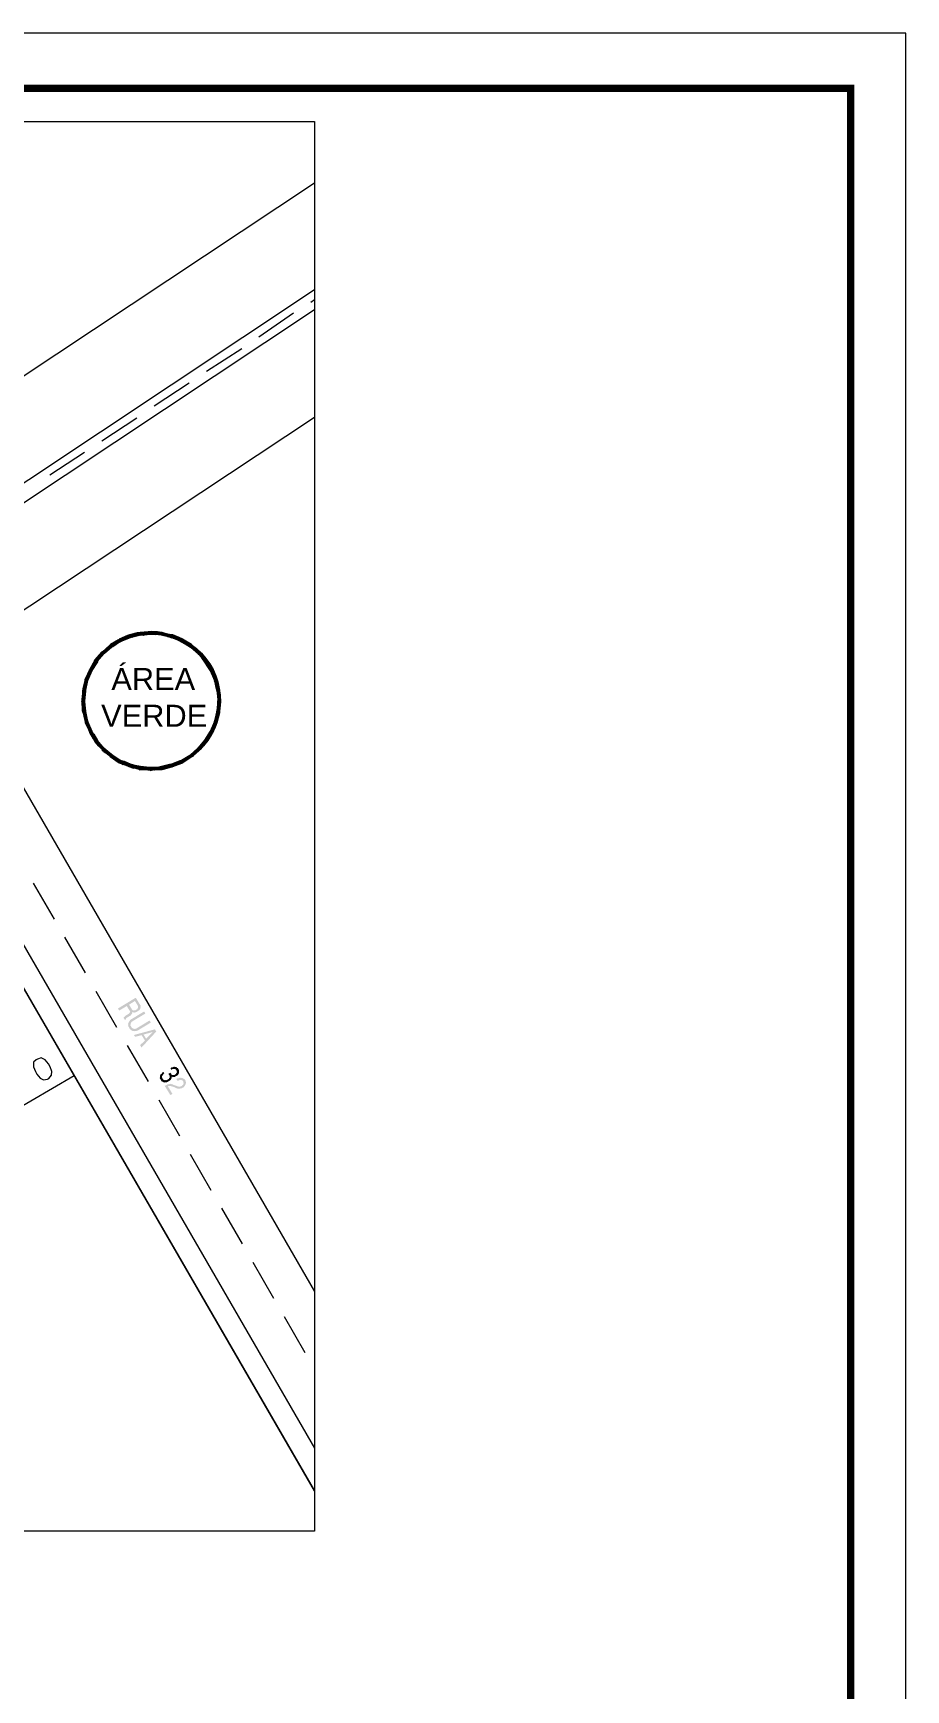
# Model space of a CAD drawing. Header units: millimetres. Extents: x 1345 to 2117, y 1214 to 1365.
# Drawn here: x 1572.34 to 1584.21, y 1273.81 to 1296.34 of the extents above; entities that cross this region are included whole.
import ezdxf

# ---------------------------------------------------------------- set-up
doc = ezdxf.new("R2010")
doc.units = ezdxf.units.MM
doc.header["$LTSCALE"] = 0.5
doc.layers.add('02', color=2, linetype='Continuous')
doc.layers.add('E-TXT-W', color=7, linetype='Continuous', lineweight=15)
doc.styles.get("Standard").update_dxf_attribs({"font": 'arial.ttf'})

msp = doc.modelspace()

# ---------------------------------------------------------------- hatches: boundary and pattern name
at = {"true_color": 0x000007}
h = msp.add_hatch(color=7, dxfattribs=at)
h.paths.add_polyline_path([(1573.379, 1288.005), (1573.405, 1287.991), (1573.392, 1288.018)])
h.paths.add_polyline_path([(1573.405, 1287.991), (1573.392, 1288.018), (1573.419, 1287.998)])
h = msp.add_hatch(color=7, dxfattribs=at)
h.paths.add_polyline_path([(1573.392, 1288.018), (1573.419, 1287.998), (1573.501, 1288.081)])
h.paths.add_polyline_path([(1573.419, 1287.998), (1573.501, 1288.081), (1573.524, 1288.071)])
h = msp.add_hatch(color=7, dxfattribs=at)
h.paths.add_polyline_path([(1573.501, 1288.081), (1573.524, 1288.071), (1573.515, 1288.094)])
h.paths.add_polyline_path([(1573.524, 1288.071), (1573.515, 1288.094), (1573.544, 1288.074)])
h = msp.add_hatch(color=7, dxfattribs=at)
h.paths.add_polyline_path([(1573.515, 1288.094), (1573.544, 1288.074), (1573.627, 1288.14)])
h.paths.add_polyline_path([(1573.544, 1288.074), (1573.627, 1288.14), (1573.66, 1288.12)])
h = msp.add_hatch(color=7, dxfattribs=at)
h.paths.add_polyline_path([(1573.627, 1288.14), (1573.66, 1288.12), (1573.654, 1288.15)])
h.paths.add_polyline_path([(1573.66, 1288.12), (1573.654, 1288.15), (1573.69, 1288.127)])
h = msp.add_hatch(color=7, dxfattribs=at)
h.paths.add_polyline_path([(1573.654, 1288.15), (1573.69, 1288.127), (1573.759, 1288.177)])
h.paths.add_polyline_path([(1573.69, 1288.127), (1573.759, 1288.177), (1573.799, 1288.157)])
h = msp.add_hatch(color=7, dxfattribs=at)
h.paths.add_polyline_path([(1573.759, 1288.177), (1573.799, 1288.157), (1573.793, 1288.183)])
h.paths.add_polyline_path([(1573.799, 1288.157), (1573.793, 1288.183), (1573.839, 1288.157)])
h = msp.add_hatch(color=7, dxfattribs=at)
h.paths.add_polyline_path([(1573.793, 1288.183), (1573.839, 1288.157), (1573.902, 1288.19)])
h.paths.add_polyline_path([(1573.839, 1288.157), (1573.902, 1288.19), (1573.945, 1288.163)])
h = msp.add_hatch(color=7, dxfattribs=at)
h.paths.add_polyline_path([(1573.902, 1288.19), (1573.945, 1288.163), (1573.945, 1288.196)])
h.paths.add_polyline_path([(1573.945, 1288.163), (1573.945, 1288.196), (1574.001, 1288.163)])
h = msp.add_hatch(color=7, dxfattribs=at)
h.paths.add_polyline_path([(1573.945, 1288.196), (1574.001, 1288.163), (1574.028, 1288.19)])
h.paths.add_polyline_path([(1574.001, 1288.163), (1574.028, 1288.19), (1574.084, 1288.157)])
h = msp.add_hatch(color=7, dxfattribs=at)
h.paths.add_polyline_path([(1574.028, 1288.19), (1574.084, 1288.157), (1574.09, 1288.183)])
h.paths.add_polyline_path([(1574.084, 1288.157), (1574.09, 1288.183), (1574.18, 1288.134)])
h = msp.add_hatch(color=7, dxfattribs=at)
h.paths.add_polyline_path([(1574.09, 1288.183), (1574.18, 1288.134), (1574.13, 1288.17)])
h.paths.add_polyline_path([(1574.18, 1288.134), (1574.13, 1288.17), (1574.226, 1288.12)])
h = msp.add_hatch(color=7, dxfattribs=at)
h.paths.add_polyline_path([(1574.13, 1288.17), (1574.226, 1288.12), (1574.193, 1288.157)])
h.paths.add_polyline_path([(1574.226, 1288.12), (1574.193, 1288.157), (1574.358, 1288.071)])
h = msp.add_hatch(color=7, dxfattribs=at)
h.paths.add_polyline_path([(1574.193, 1288.157), (1574.58, 1287.942), (1574.233, 1288.15)])
h.paths.add_polyline_path([(1574.58, 1287.942), (1574.233, 1288.15), (1574.537, 1287.981)])
h = msp.add_hatch(color=7, dxfattribs=at)
h.paths.add_polyline_path([(1574.233, 1288.15), (1574.537, 1287.981), (1574.319, 1288.114)])
h.paths.add_polyline_path([(1574.537, 1287.981), (1574.319, 1288.114), (1574.491, 1288.018)])
for points in [[(1574.372, 1288.094), (1574.319, 1288.114), (1574.491, 1288.018)], [(1574.809, 1286.982), (1574.835, 1286.962), (1574.835, 1286.965)], [(1573.349, 1286.538), (1573.654, 1286.366), (1573.564, 1286.399)], [(1573.761, 1282.775), (1573.763, 1282.777), (1573.755, 1282.772), (1573.749, 1282.768), (1573.746, 1282.774), (1573.743, 1282.772), (1573.738, 1282.769), (1573.732, 1282.766), (1573.729, 1282.771), (1573.723, 1282.768), (1573.718, 1282.764), (1573.714, 1282.77), (1573.709, 1282.767), (1573.7, 1282.769), (1573.691, 1282.771), (1573.692, 1282.768), (1573.682, 1282.773), (1573.683, 1282.77), (1573.678, 1282.779), (1573.68, 1282.776), (1573.673, 1282.775), (1573.671, 1282.778), (1573.674, 1282.78), (1573.668, 1282.784), (1573.67, 1282.785), (1573.659, 1282.786), (1573.662, 1282.788), (1573.655, 1282.791), (1573.658, 1282.793), (1573.652, 1282.797), (1573.655, 1282.799), (1573.649, 1282.803), (1573.651, 1282.804), (1573.645, 1282.808), (1573.648, 1282.81), (1573.642, 1282.814), (1573.645, 1282.815), (1573.638, 1282.819), (1573.641, 1282.821), (1573.635, 1282.825), (1573.638, 1282.827), (1573.632, 1282.831), (1573.636, 1282.829), (1573.634, 1282.839), (1573.638, 1282.838), (1573.631, 1282.845), (1573.635, 1282.844), (1573.629, 1282.848), (1573.634, 1282.851), (1573.631, 1282.857), (1573.628, 1282.862), (1573.633, 1282.866), (1573.63, 1282.871), (1573.635, 1282.875), (1573.632, 1282.88), (1573.638, 1282.884), (1573.643, 1282.887), (1573.64, 1282.893), (1573.645, 1282.896), (1573.648, 1282.905), (1573.653, 1282.908), (1573.659, 1282.912), (1573.655, 1282.917), (1573.658, 1282.919), (1573.661, 1282.921), (1573.664, 1282.922), (1573.669, 1282.926), (1573.672, 1282.927), (1573.848, 1283.034), (1573.865, 1283.006), (1573.686, 1282.898), (1573.689, 1282.9), (1573.681, 1282.894), (1573.683, 1282.896), (1573.675, 1282.891), (1573.678, 1282.893), (1573.672, 1282.889), (1573.676, 1282.884), (1573.67, 1282.88), (1573.668, 1282.872), (1573.662, 1282.868), (1573.664, 1282.865), (1573.666, 1282.863), (1573.662, 1282.856), (1573.663, 1282.854), (1573.665, 1282.851), (1573.66, 1282.847), (1573.663, 1282.842), (1573.666, 1282.836), (1573.67, 1282.831), (1573.673, 1282.825), (1573.676, 1282.82), (1573.68, 1282.814), (1573.683, 1282.808), (1573.692, 1282.806), (1573.696, 1282.801), (1573.705, 1282.798), (1573.712, 1282.799), (1573.713, 1282.796), (1573.717, 1282.802), (1573.721, 1282.797), (1573.722, 1282.794), (1573.726, 1282.8), (1573.728, 1282.797), (1573.733, 1282.796), (1573.738, 1282.8), (1573.743, 1282.799), (1573.744, 1282.803), (1573.748, 1282.802), (1573.749, 1282.806), (1573.922, 1282.911), (1573.939, 1282.883)], [(1574.18, 1282.084), (1574.182, 1282.086), (1574.174, 1282.08), (1574.177, 1282.082), (1574.169, 1282.077), (1574.166, 1282.075), (1574.16, 1282.072), (1574.155, 1282.069), (1574.151, 1282.074), (1574.146, 1282.071), (1574.14, 1282.067), (1574.137, 1282.073), (1574.131, 1282.07), (1574.126, 1282.066), (1574.122, 1282.072), (1574.117, 1282.068), (1574.113, 1282.074), (1574.108, 1282.071), (1574.104, 1282.076), (1574.095, 1282.078), (1574.098, 1282.08), (1574.092, 1282.084), (1574.095, 1282.086), (1574.083, 1282.086), (1574.086, 1282.088), (1574.08, 1282.092), (1574.084, 1282.091), (1574.076, 1282.097), (1574.081, 1282.096), (1574.073, 1282.103), (1574.077, 1282.102), (1574.071, 1282.106), (1574.074, 1282.107), (1574.068, 1282.111), (1574.071, 1282.113), (1574.064, 1282.117), (1574.067, 1282.119), (1574.061, 1282.122), (1574.064, 1282.124), (1574.063, 1282.131), (1574.066, 1282.133), (1574.06, 1282.137), (1574.063, 1282.139), (1574.062, 1282.146), (1574.064, 1282.155), (1574.061, 1282.16), (1574.066, 1282.164), (1574.069, 1282.173), (1574.074, 1282.176), (1574.076, 1282.185), (1574.078, 1282.182), (1574.082, 1282.189), (1574.084, 1282.186), (1574.088, 1282.192), (1574.089, 1282.189), (1574.093, 1282.195), (1574.09, 1282.201), (1574.092, 1282.203), (1574.098, 1282.206), (1574.103, 1282.205), (1574.104, 1282.209), (1574.109, 1282.213), (1574.111, 1282.21), (1574.123, 1282.19), (1574.117, 1282.187), (1574.12, 1282.189), (1574.112, 1282.184), (1574.106, 1282.18), (1574.109, 1282.175), (1574.107, 1282.173), (1574.101, 1282.17), (1574.099, 1282.161), (1574.093, 1282.157), (1574.091, 1282.148), (1574.094, 1282.143), (1574.089, 1282.139), (1574.092, 1282.134), (1574.096, 1282.128), (1574.099, 1282.123), (1574.101, 1282.12), (1574.102, 1282.117), (1574.104, 1282.114), (1574.106, 1282.111), (1574.107, 1282.109), (1574.109, 1282.106), (1574.111, 1282.103), (1574.116, 1282.106), (1574.12, 1282.101), (1574.129, 1282.099), (1574.134, 1282.102), (1574.138, 1282.097), (1574.143, 1282.1), (1574.149, 1282.103), (1574.152, 1282.098), (1574.155, 1282.099), (1574.158, 1282.101), (1574.161, 1282.103), (1574.163, 1282.104), (1574.166, 1282.106), (1574.169, 1282.108), (1574.172, 1282.11), (1574.177, 1282.113), (1574.183, 1282.116), (1574.188, 1282.12), (1574.185, 1282.125), (1574.191, 1282.129), (1574.196, 1282.132), (1574.193, 1282.138), (1574.198, 1282.141), (1574.195, 1282.147), (1574.197, 1282.155), (1574.194, 1282.161), (1574.196, 1282.158), (1574.19, 1282.167), (1574.192, 1282.164), (1574.187, 1282.172), (1574.189, 1282.169), (1574.185, 1282.175), (1574.182, 1282.181), (1574.179, 1282.186), (1574.204, 1282.201), (1574.207, 1282.196), (1574.211, 1282.19), (1574.213, 1282.192), (1574.212, 1282.187), (1574.217, 1282.186), (1574.216, 1282.182), (1574.22, 1282.181), (1574.219, 1282.176), (1574.223, 1282.175), (1574.228, 1282.174), (1574.231, 1282.169), (1574.237, 1282.172), (1574.24, 1282.166), (1574.246, 1282.17), (1574.251, 1282.173), (1574.255, 1282.167), (1574.26, 1282.171), (1574.266, 1282.174), (1574.272, 1282.178), (1574.277, 1282.181), (1574.283, 1282.184), (1574.282, 1282.192), (1574.285, 1282.193), (1574.288, 1282.195), (1574.29, 1282.197), (1574.293, 1282.198), (1574.29, 1282.204), (1574.293, 1282.206), (1574.295, 1282.207), (1574.292, 1282.213), (1574.289, 1282.219), (1574.294, 1282.222), (1574.291, 1282.227), (1574.293, 1282.225), (1574.287, 1282.233), (1574.289, 1282.23), (1574.286, 1282.236), (1574.282, 1282.241), (1574.279, 1282.247), (1574.273, 1282.244), (1574.27, 1282.249), (1574.261, 1282.251), (1574.264, 1282.253), (1574.252, 1282.254), (1574.255, 1282.255), (1574.247, 1282.25), (1574.249, 1282.252), (1574.24, 1282.254), (1574.235, 1282.251), (1574.229, 1282.247), (1574.224, 1282.244), (1574.218, 1282.241), (1574.205, 1282.263), (1574.206, 1282.26), (1574.21, 1282.266), (1574.216, 1282.27), (1574.217, 1282.267), (1574.221, 1282.273), (1574.227, 1282.276), (1574.229, 1282.274), (1574.23, 1282.278), (1574.233, 1282.273), (1574.239, 1282.276), (1574.241, 1282.278), (1574.244, 1282.279), (1574.247, 1282.281), (1574.25, 1282.283), (1574.253, 1282.277), (1574.259, 1282.28), (1574.264, 1282.284), (1574.268, 1282.278), (1574.273, 1282.282), (1574.277, 1282.276), (1574.282, 1282.279), (1574.286, 1282.274), (1574.291, 1282.277), (1574.295, 1282.272), (1574.298, 1282.266), (1574.307, 1282.264), (1574.31, 1282.258), (1574.314, 1282.253), (1574.315, 1282.25), (1574.317, 1282.247), (1574.319, 1282.244), (1574.32, 1282.242), (1574.322, 1282.239), (1574.324, 1282.236), (1574.325, 1282.233), (1574.32, 1282.23), (1574.323, 1282.224), (1574.327, 1282.219), (1574.321, 1282.215), (1574.324, 1282.21), (1574.322, 1282.201), (1574.32, 1282.192), (1574.315, 1282.188), (1574.318, 1282.183), (1574.312, 1282.18), (1574.31, 1282.171), (1574.305, 1282.167), (1574.307, 1282.169), (1574.299, 1282.164), (1574.302, 1282.165), (1574.296, 1282.162), (1574.291, 1282.159), (1574.285, 1282.155), (1574.279, 1282.152), (1574.274, 1282.149), (1574.268, 1282.145), (1574.263, 1282.142), (1574.254, 1282.144), (1574.248, 1282.141), (1574.239, 1282.143), (1574.242, 1282.145), (1574.234, 1282.139), (1574.23, 1282.145), (1574.233, 1282.147), (1574.221, 1282.147), (1574.224, 1282.149), (1574.225, 1282.142), (1574.222, 1282.14), (1574.225, 1282.134), (1574.22, 1282.131), (1574.223, 1282.125), (1574.218, 1282.122), (1574.221, 1282.116), (1574.215, 1282.113), (1574.21, 1282.11), (1574.213, 1282.104), (1574.208, 1282.101), (1574.202, 1282.097), (1574.196, 1282.094), (1574.191, 1282.091), (1574.185, 1282.087), (1574.18, 1282.084), (1574.182, 1282.086)], [(1574.372, 1281.999), (1574.367, 1281.995), (1574.369, 1281.992), (1574.361, 1281.992), (1574.356, 1281.988), (1574.357, 1281.986), (1574.347, 1281.991), (1574.348, 1281.988), (1574.341, 1281.987), (1574.343, 1281.985), (1574.336, 1281.984), (1574.34, 1281.983), (1574.327, 1281.986), (1574.331, 1281.985), (1574.321, 1281.983), (1574.319, 1281.986), (1574.317, 1281.984), (1574.308, 1281.986), (1574.302, 1281.983), (1574.299, 1281.988), (1574.29, 1281.99), (1574.238, 1282.013), (1574.24, 1282.01), (1574.229, 1282.015), (1574.231, 1282.012), (1574.228, 1282.018), (1574.222, 1282.014), (1574.219, 1282.02), (1574.213, 1282.016), (1574.216, 1282.018), (1574.21, 1282.022), (1574.204, 1282.019), (1574.207, 1282.02), (1574.198, 1282.022), (1574.192, 1282.019), (1574.183, 1282.021), (1574.178, 1282.018), (1574.172, 1282.014), (1574.233, 1281.914), (1574.205, 1281.897), (1574.127, 1282.025), (1574.136, 1282.023), (1574.142, 1282.027), (1574.148, 1282.03), (1574.153, 1282.033), (1574.159, 1282.037), (1574.164, 1282.04), (1574.17, 1282.044), (1574.175, 1282.047), (1574.179, 1282.041), (1574.184, 1282.045), (1574.187, 1282.046), (1574.19, 1282.048), (1574.196, 1282.044), (1574.199, 1282.046), (1574.202, 1282.048), (1574.204, 1282.049), (1574.207, 1282.051), (1574.211, 1282.045), (1574.216, 1282.049), (1574.22, 1282.043), (1574.225, 1282.047), (1574.234, 1282.044), (1574.237, 1282.039), (1574.299, 1282.019), (1574.302, 1282.013), (1574.305, 1282.015), (1574.308, 1282.017), (1574.311, 1282.011), (1574.317, 1282.015), (1574.32, 1282.009), (1574.323, 1282.011), (1574.326, 1282.012), (1574.335, 1282.01), (1574.34, 1282.014), (1574.346, 1282.017), (1574.352, 1282.02), (1574.355, 1282.015), (1574.361, 1282.018), (1574.363, 1282.027), (1574.368, 1282.03), (1574.374, 1282.034), (1574.377, 1282.036), (1574.38, 1282.037), (1574.379, 1282.045), (1574.382, 1282.046), (1574.384, 1282.048), (1574.387, 1282.05), (1574.381, 1282.053), (1574.384, 1282.055), (1574.387, 1282.057), (1574.383, 1282.062), (1574.38, 1282.068), (1574.386, 1282.071), (1574.382, 1282.077), (1574.379, 1282.083), (1574.375, 1282.088), (1574.377, 1282.085), (1574.372, 1282.094), (1574.374, 1282.091), (1574.369, 1282.099), (1574.363, 1282.096), (1574.361, 1282.099), (1574.358, 1282.104), (1574.352, 1282.101), (1574.355, 1282.103), (1574.343, 1282.103), (1574.346, 1282.105), (1574.338, 1282.1), (1574.341, 1282.101), (1574.334, 1282.105), (1574.332, 1282.104), (1574.326, 1282.1), (1574.321, 1282.097), (1574.315, 1282.093), (1574.309, 1282.09), (1574.306, 1282.096), (1574.3, 1282.092), (1574.287, 1282.115), (1574.292, 1282.118), (1574.298, 1282.121), (1574.304, 1282.125), (1574.313, 1282.122), (1574.318, 1282.126), (1574.321, 1282.128), (1574.324, 1282.129), (1574.327, 1282.131), (1574.329, 1282.133), (1574.335, 1282.129), (1574.338, 1282.13), (1574.341, 1282.132), (1574.347, 1282.135), (1574.35, 1282.13), (1574.356, 1282.133), (1574.359, 1282.128), (1574.365, 1282.131), (1574.368, 1282.126), (1574.373, 1282.129), (1574.377, 1282.123), (1574.386, 1282.121), (1574.389, 1282.116), (1574.391, 1282.113), (1574.396, 1282.116), (1574.4, 1282.111), (1574.402, 1282.108), (1574.403, 1282.105), (1574.405, 1282.102), (1574.407, 1282.099), (1574.41, 1282.094), (1574.413, 1282.088), (1574.417, 1282.083), (1574.411, 1282.079), (1574.415, 1282.074), (1574.418, 1282.068), (1574.416, 1282.059), (1574.414, 1282.05), (1574.411, 1282.041), (1574.407, 1282.035), (1574.409, 1282.032), (1574.402, 1282.032), (1574.404, 1282.029), (1574.4, 1282.023), (1574.404, 1282.022), (1574.394, 1282.019), (1574.399, 1282.018), (1574.389, 1282.016), (1574.392, 1282.01), (1574.389, 1282.009), (1574.384, 1282.005), (1574.385, 1282.003), (1574.378, 1282.002), (1574.38, 1281.999), (1574.372, 1281.999), (1574.374, 1281.996)]]:
    msp.add_hatch(color=7, dxfattribs=at).paths.add_polyline_path(points)
h = msp.add_hatch(color=7, dxfattribs=at)
h.paths.add_polyline_path([(1574.607, 1287.922), (1574.478, 1287.991)])
h.paths.add_polyline_path([(1574.607, 1287.922), (1574.478, 1287.991)])
h.paths.add_polyline_path([(1574.478, 1287.991), (1574.607, 1287.922), (1574.358, 1288.071)])
h.paths.add_polyline_path([(1574.607, 1287.922), (1574.358, 1288.071), (1574.58, 1287.942)])
h = msp.add_hatch(color=7, dxfattribs=at)
h.paths.add_polyline_path([(1573.131, 1287.67), (1573.107, 1287.68)])
h.paths.add_polyline_path([(1573.131, 1287.67), (1573.107, 1287.68)])
h.paths.add_polyline_path([(1573.107, 1287.68), (1573.131, 1287.67), (1573.184, 1287.809)])
h.paths.add_polyline_path([(1573.131, 1287.67), (1573.184, 1287.809), (1573.207, 1287.789)])
h = msp.add_hatch(color=7, dxfattribs=at)
h.paths.add_polyline_path([(1573.184, 1287.809), (1573.207, 1287.796), (1573.273, 1287.915)])
h.paths.add_polyline_path([(1573.207, 1287.796), (1573.273, 1287.915), (1573.296, 1287.899)])
h = msp.add_hatch(color=7, dxfattribs=at)
h.paths.add_polyline_path([(1573.207, 1287.789), (1573.184, 1287.809)])
h.paths.add_polyline_path([(1573.207, 1287.789), (1573.184, 1287.809), (1573.207, 1287.796)])
h = msp.add_hatch(color=7, dxfattribs=at)
h.paths.add_polyline_path([(1573.273, 1287.915), (1573.296, 1287.899), (1573.28, 1287.922)])
h.paths.add_polyline_path([(1573.296, 1287.899), (1573.28, 1287.922), (1573.303, 1287.905)])
h = msp.add_hatch(color=7, dxfattribs=at)
h.paths.add_polyline_path([(1573.28, 1287.922), (1573.303, 1287.905), (1573.379, 1288.005)])
h.paths.add_polyline_path([(1573.303, 1287.905), (1573.379, 1288.005), (1573.405, 1287.991)])
h = msp.add_hatch(color=7, dxfattribs=at)
h.paths.add_polyline_path([(1574.587, 1287.899), (1574.656, 1287.859), (1574.478, 1287.991)])
h.paths.add_polyline_path([(1574.656, 1287.859), (1574.478, 1287.991), (1574.607, 1287.922)])
h = msp.add_hatch(color=7, dxfattribs=at)
h.paths.add_polyline_path([(1574.633, 1287.846), (1574.703, 1287.809), (1574.587, 1287.899)])
h.paths.add_polyline_path([(1574.703, 1287.809), (1574.587, 1287.899), (1574.656, 1287.859)])
h = msp.add_hatch(color=7, dxfattribs=at)
h.paths.add_polyline_path([(1574.676, 1287.789), (1574.726, 1287.763), (1574.633, 1287.846)])
h.paths.add_polyline_path([(1574.726, 1287.763), (1574.633, 1287.846), (1574.703, 1287.809)])
h = msp.add_hatch(color=7, dxfattribs=at)
h.paths.add_polyline_path([(1573.048, 1287.548), (1573.048, 1287.554), (1573.074, 1287.535)])
h.paths.add_polyline_path([(1573.048, 1287.554), (1573.074, 1287.535), (1573.107, 1287.68)])
h.paths.add_polyline_path([(1573.074, 1287.535), (1573.107, 1287.68), (1573.131, 1287.67)])
h = msp.add_hatch(color=7, dxfattribs=at)
h.paths.add_polyline_path([(1574.726, 1287.713), (1574.779, 1287.68), (1574.676, 1287.789)])
h.paths.add_polyline_path([(1574.779, 1287.68), (1574.676, 1287.789), (1574.726, 1287.763)])
h = msp.add_hatch(color=7, dxfattribs=at)
h.paths.add_polyline_path([(1574.752, 1287.67), (1574.795, 1287.65), (1574.726, 1287.713)])
h.paths.add_polyline_path([(1574.795, 1287.65), (1574.726, 1287.713), (1574.779, 1287.68)])
h = msp.add_hatch(color=7, dxfattribs=at)
h.paths.add_polyline_path([(1574.795, 1287.568), (1574.835, 1287.548), (1574.752, 1287.67)])
h.paths.add_polyline_path([(1574.835, 1287.548), (1574.752, 1287.67), (1574.795, 1287.65)])
h = msp.add_hatch(color=7, dxfattribs=at)
h.paths.add_polyline_path([(1574.809, 1287.535), (1574.842, 1287.515), (1574.795, 1287.568)])
h.paths.add_polyline_path([(1574.842, 1287.515), (1574.795, 1287.568), (1574.835, 1287.548)])
h = msp.add_hatch(color=7, dxfattribs=at)
h.paths.add_polyline_path([(1573.005, 1287.276), (1573.031, 1287.257), (1573.018, 1287.402)])
h.paths.add_polyline_path([(1573.031, 1287.257), (1573.018, 1287.402), (1573.045, 1287.389)])
h = msp.add_hatch(color=7, dxfattribs=at)
h.paths.add_polyline_path([(1573.018, 1287.415), (1573.045, 1287.402), (1573.048, 1287.548)])
h.paths.add_polyline_path([(1573.045, 1287.402), (1573.048, 1287.548), (1573.074, 1287.535)])
h = msp.add_hatch(color=7, dxfattribs=at)
h.paths.add_polyline_path([(1573.018, 1287.402), (1573.045, 1287.389), (1573.018, 1287.415)])
h.paths.add_polyline_path([(1573.045, 1287.389), (1573.018, 1287.415), (1573.045, 1287.402)])
h = msp.add_hatch(color=7, dxfattribs=at)
h.paths.add_polyline_path([(1574.835, 1287.422), (1574.868, 1287.402), (1574.809, 1287.535)])
h.paths.add_polyline_path([(1574.868, 1287.402), (1574.809, 1287.535), (1574.842, 1287.515)])
h = msp.add_hatch(color=7, dxfattribs=at)
h.paths.add_polyline_path([(1574.842, 1287.402), (1574.871, 1287.382), (1574.835, 1287.422)])
h.paths.add_polyline_path([(1574.871, 1287.382), (1574.835, 1287.422), (1574.868, 1287.402)])
h = msp.add_hatch(color=7, dxfattribs=at)
h.paths.add_polyline_path([(1574.855, 1287.276), (1574.878, 1287.257), (1574.842, 1287.402)])
h.paths.add_polyline_path([(1574.878, 1287.257), (1574.842, 1287.402), (1574.871, 1287.382)])
h = msp.add_hatch(color=7, dxfattribs=at)
h.paths.add_polyline_path([(1573.005, 1287.257), (1573.031, 1287.243), (1573.005, 1287.276)])
h.paths.add_polyline_path([(1573.031, 1287.243), (1573.005, 1287.276), (1573.031, 1287.257)])
h = msp.add_hatch(color=7, dxfattribs=at)
h.paths.add_polyline_path([(1573.011, 1287.127), (1573.045, 1287.118), (1573.005, 1287.257)])
h.paths.add_polyline_path([(1573.045, 1287.118), (1573.005, 1287.257), (1573.031, 1287.243)])
h = msp.add_hatch(color=7, dxfattribs=at)
h.paths.add_polyline_path([(1573.018, 1287.111), (1573.048, 1287.091), (1573.011, 1287.127)])
h.paths.add_polyline_path([(1573.048, 1287.091), (1573.011, 1287.127), (1573.045, 1287.118)])
h = msp.add_hatch(color=7, dxfattribs=at)
h.paths.add_polyline_path([(1574.809, 1286.975), (1574.809, 1286.982), (1574.835, 1286.962)])
h.paths.add_polyline_path([(1574.809, 1286.982), (1574.835, 1286.962), (1574.842, 1287.118)])
h.paths.add_polyline_path([(1574.835, 1286.962), (1574.842, 1287.118), (1574.868, 1287.098)])
h = msp.add_hatch(color=7, dxfattribs=at)
h.paths.add_polyline_path([(1574.842, 1287.121), (1574.868, 1287.111), (1574.855, 1287.257)])
h.paths.add_polyline_path([(1574.868, 1287.111), (1574.855, 1287.257), (1574.878, 1287.243)])
h = msp.add_hatch(color=7, dxfattribs=at)
h.paths.add_polyline_path([(1574.842, 1287.118), (1574.868, 1287.098), (1574.842, 1287.121)])
h.paths.add_polyline_path([(1574.868, 1287.098), (1574.842, 1287.121), (1574.868, 1287.111)])
h = msp.add_hatch(color=7, dxfattribs=at)
h.paths.add_polyline_path([(1574.855, 1287.257), (1574.878, 1287.243), (1574.855, 1287.276)])
h.paths.add_polyline_path([(1574.878, 1287.243), (1574.855, 1287.276), (1574.878, 1287.257)])
h = msp.add_hatch(color=7, dxfattribs=at)
h.paths.add_polyline_path([(1573.045, 1286.995), (1573.074, 1286.975), (1573.018, 1287.111)])
h.paths.add_polyline_path([(1573.074, 1286.975), (1573.018, 1287.111), (1573.048, 1287.091)])
h = msp.add_hatch(color=7, dxfattribs=at)
h.paths.add_polyline_path([(1573.048, 1286.962), (1573.088, 1286.945), (1573.045, 1286.995)])
h.paths.add_polyline_path([(1573.088, 1286.945), (1573.045, 1286.995), (1573.074, 1286.975)])
h = msp.add_hatch(color=7, dxfattribs=at)
h.paths.add_polyline_path([(1573.094, 1286.869), (1573.131, 1286.843), (1573.048, 1286.962)])
h.paths.add_polyline_path([(1573.131, 1286.843), (1573.048, 1286.962), (1573.088, 1286.945)])
h = msp.add_hatch(color=7, dxfattribs=at)
h.paths.add_polyline_path([(1574.779, 1286.83), (1574.752, 1286.843)])
h.paths.add_polyline_path([(1574.779, 1286.83), (1574.752, 1286.843)])
h.paths.add_polyline_path([(1574.752, 1286.843), (1574.779, 1286.83), (1574.809, 1286.975)])
h.paths.add_polyline_path([(1574.779, 1286.83), (1574.809, 1286.975), (1574.835, 1286.962)])
h = msp.add_hatch(color=7, dxfattribs=at)
h.paths.add_polyline_path([(1573.107, 1286.83), (1573.157, 1286.803), (1573.094, 1286.869)])
h.paths.add_polyline_path([(1573.157, 1286.803), (1573.094, 1286.869), (1573.131, 1286.843)])
h = msp.add_hatch(color=7, dxfattribs=at)
h.paths.add_polyline_path([(1573.157, 1286.747), (1573.207, 1286.72), (1573.107, 1286.83)])
h.paths.add_polyline_path([(1573.207, 1286.72), (1573.107, 1286.83), (1573.157, 1286.803)])
h = msp.add_hatch(color=7, dxfattribs=at)
h.paths.add_polyline_path([(1573.184, 1286.704), (1573.253, 1286.664), (1573.157, 1286.747)])
h.paths.add_polyline_path([(1573.253, 1286.664), (1573.157, 1286.747), (1573.207, 1286.72)])
h = msp.add_hatch(color=7, dxfattribs=at)
h.paths.add_polyline_path([(1573.227, 1286.651), (1573.296, 1286.614), (1573.184, 1286.704)])
h.paths.add_polyline_path([(1573.296, 1286.614), (1573.184, 1286.704), (1573.253, 1286.664)])
h = msp.add_hatch(color=7, dxfattribs=at)
h.paths.add_polyline_path([(1574.587, 1286.614), (1574.613, 1286.601), (1574.676, 1286.72)])
h.paths.add_polyline_path([(1574.613, 1286.601), (1574.676, 1286.72), (1574.703, 1286.704)])
h = msp.add_hatch(color=7, dxfattribs=at)
h.paths.add_polyline_path([(1574.676, 1286.72), (1574.703, 1286.71), (1574.752, 1286.843)])
h.paths.add_polyline_path([(1574.703, 1286.71), (1574.752, 1286.843), (1574.779, 1286.83)])
h = msp.add_hatch(color=7, dxfattribs=at)
h.paths.add_polyline_path([(1574.703, 1286.704), (1574.676, 1286.72)])
h.paths.add_polyline_path([(1574.703, 1286.704), (1574.676, 1286.72), (1574.703, 1286.71)])
h = msp.add_hatch(color=7, dxfattribs=at)
h.paths.add_polyline_path([(1573.28, 1286.595), (1573.405, 1286.525), (1573.227, 1286.651)])
h.paths.add_polyline_path([(1573.405, 1286.525), (1573.227, 1286.651), (1573.296, 1286.614)])
h = msp.add_hatch(color=7, dxfattribs=at)
h.paths.add_polyline_path([(1573.28, 1286.588), (1573.405, 1286.518), (1573.28, 1286.595)])
h.paths.add_polyline_path([(1573.405, 1286.518), (1573.28, 1286.595), (1573.405, 1286.525)])
h = msp.add_hatch(color=7, dxfattribs=at)
h.paths.add_polyline_path([(1573.303, 1286.568), (1573.524, 1286.442), (1573.28, 1286.588)])
h.paths.add_polyline_path([(1573.524, 1286.442), (1573.28, 1286.588), (1573.405, 1286.518)])
h = msp.add_hatch(color=7, dxfattribs=at)
h.paths.add_polyline_path([(1573.349, 1286.538), (1573.654, 1286.366), (1573.303, 1286.568)])
h.paths.add_polyline_path([(1573.654, 1286.366), (1573.303, 1286.568), (1573.69, 1286.353)])
h = msp.add_hatch(color=7, dxfattribs=at)
h.paths.add_polyline_path([(1573.349, 1286.538), (1573.392, 1286.499), (1573.564, 1286.399)])
h.paths.add_polyline_path([(1573.392, 1286.499), (1573.564, 1286.399), (1573.515, 1286.416)])
h = msp.add_hatch(color=7, dxfattribs=at)
h.paths.add_polyline_path([(1573.524, 1286.442), (1573.69, 1286.353), (1573.577, 1286.429)])
h.paths.add_polyline_path([(1573.69, 1286.353), (1573.577, 1286.429), (1573.71, 1286.346)])
h = msp.add_hatch(color=7, dxfattribs=at)
h.paths.add_polyline_path([(1574.339, 1286.436), (1574.372, 1286.416), (1574.358, 1286.442)])
h.paths.add_polyline_path([(1574.372, 1286.416), (1574.358, 1286.442), (1574.385, 1286.429)])
h = msp.add_hatch(color=7, dxfattribs=at)
h.paths.add_polyline_path([(1574.358, 1286.442), (1574.385, 1286.429), (1574.468, 1286.512)])
h.paths.add_polyline_path([(1574.385, 1286.429), (1574.468, 1286.512), (1574.491, 1286.499)])
h = msp.add_hatch(color=7, dxfattribs=at)
h.paths.add_polyline_path([(1574.468, 1286.512), (1574.491, 1286.499), (1574.478, 1286.518)])
h.paths.add_polyline_path([(1574.491, 1286.499), (1574.478, 1286.518), (1574.504, 1286.505)])
h = msp.add_hatch(color=7, dxfattribs=at)
h.paths.add_polyline_path([(1574.478, 1286.518), (1574.504, 1286.505), (1574.58, 1286.608)])
h.paths.add_polyline_path([(1574.504, 1286.505), (1574.58, 1286.608), (1574.607, 1286.595)])
h = msp.add_hatch(color=7, dxfattribs=at)
h.paths.add_polyline_path([(1574.58, 1286.608), (1574.607, 1286.595), (1574.587, 1286.614)])
h.paths.add_polyline_path([(1574.607, 1286.595), (1574.587, 1286.614), (1574.613, 1286.601)])
h = msp.add_hatch(color=7, dxfattribs=at)
h.paths.add_polyline_path([(1573.577, 1286.429), (1573.71, 1286.346), (1573.66, 1286.393)])
h.paths.add_polyline_path([(1573.71, 1286.346), (1573.66, 1286.393), (1573.756, 1286.34)])
h = msp.add_hatch(color=7, dxfattribs=at)
h.paths.add_polyline_path([(1573.66, 1286.393), (1573.756, 1286.34), (1573.703, 1286.379)])
h.paths.add_polyline_path([(1573.756, 1286.34), (1573.703, 1286.379), (1573.793, 1286.326)])
h = msp.add_hatch(color=7, dxfattribs=at)
h.paths.add_polyline_path([(1573.703, 1286.379), (1573.793, 1286.326), (1573.799, 1286.36)])
h.paths.add_polyline_path([(1573.793, 1286.326), (1573.799, 1286.36), (1573.855, 1286.323)])
h = msp.add_hatch(color=7, dxfattribs=at)
h.paths.add_polyline_path([(1573.799, 1286.36), (1573.855, 1286.323), (1573.882, 1286.353)])
h.paths.add_polyline_path([(1573.855, 1286.323), (1573.882, 1286.353), (1573.945, 1286.317)])
h = msp.add_hatch(color=7, dxfattribs=at)
h.paths.add_polyline_path([(1573.882, 1286.353), (1573.945, 1286.317), (1573.945, 1286.346)])
h.paths.add_polyline_path([(1573.945, 1286.317), (1573.945, 1286.346), (1573.991, 1286.323)])
h = msp.add_hatch(color=7, dxfattribs=at)
h.paths.add_polyline_path([(1573.945, 1286.346), (1573.991, 1286.323), (1574.047, 1286.353)])
h.paths.add_polyline_path([(1573.991, 1286.323), (1574.047, 1286.353), (1574.09, 1286.326)])
h = msp.add_hatch(color=7, dxfattribs=at)
h.paths.add_polyline_path([(1574.047, 1286.353), (1574.09, 1286.326), (1574.084, 1286.36)])
h.paths.add_polyline_path([(1574.09, 1286.326), (1574.084, 1286.36), (1574.124, 1286.333)])
h = msp.add_hatch(color=7, dxfattribs=at)
h.paths.add_polyline_path([(1574.084, 1286.36), (1574.124, 1286.333), (1574.193, 1286.386)])
h.paths.add_polyline_path([(1574.124, 1286.333), (1574.193, 1286.386), (1574.233, 1286.366)])
h = msp.add_hatch(color=7, dxfattribs=at)
h.paths.add_polyline_path([(1574.193, 1286.386), (1574.233, 1286.366), (1574.226, 1286.393)])
h.paths.add_polyline_path([(1574.233, 1286.366), (1574.226, 1286.393), (1574.256, 1286.373)])
h = msp.add_hatch(color=7, dxfattribs=at)
h.paths.add_polyline_path([(1574.226, 1286.393), (1574.256, 1286.373), (1574.339, 1286.436)])
h.paths.add_polyline_path([(1574.256, 1286.373), (1574.339, 1286.436), (1574.372, 1286.416)])
h = msp.add_hatch(color=7, dxfattribs=at)
h.paths.add_polyline_path([(1573.587, 1282.918), (1573.566, 1282.951), (1573.572, 1282.954), (1573.577, 1282.958), (1573.583, 1282.961), (1573.589, 1282.965), (1573.585, 1282.97), (1573.591, 1282.973), (1573.596, 1282.977), (1573.602, 1282.98), (1573.608, 1282.984), (1573.613, 1282.987), (1573.616, 1282.989), (1573.619, 1282.99), (1573.621, 1282.992), (1573.624, 1282.994), (1573.627, 1282.995), (1573.633, 1282.999), (1573.638, 1283.002), (1573.644, 1283.006), (1573.649, 1283.009), (1573.646, 1283.015), (1573.652, 1283.018), (1573.657, 1283.021), (1573.654, 1283.027), (1573.655, 1283.024), (1573.659, 1283.03), (1573.656, 1283.036), (1573.658, 1283.033), (1573.653, 1283.041), (1573.654, 1283.039), (1573.651, 1283.044), (1573.612, 1283.108), (1573.509, 1283.046), (1573.492, 1283.074), (1573.734, 1283.221), (1573.787, 1283.134), (1573.79, 1283.129), (1573.792, 1283.126), (1573.794, 1283.123), (1573.795, 1283.12), (1573.797, 1283.118), (1573.799, 1283.115), (1573.8, 1283.112), (1573.796, 1283.106), (1573.8, 1283.1), (1573.803, 1283.095), (1573.798, 1283.091), (1573.801, 1283.086), (1573.795, 1283.082), (1573.799, 1283.077), (1573.797, 1283.068), (1573.791, 1283.064), (1573.786, 1283.061), (1573.789, 1283.055), (1573.783, 1283.052), (1573.778, 1283.049), (1573.781, 1283.05), (1573.772, 1283.045), (1573.767, 1283.042), (1573.769, 1283.044), (1573.764, 1283.04), (1573.758, 1283.037), (1573.753, 1283.033), (1573.747, 1283.03), (1573.742, 1283.027), (1573.736, 1283.023), (1573.73, 1283.02), (1573.721, 1283.022), (1573.716, 1283.019), (1573.707, 1283.021), (1573.71, 1283.023), (1573.701, 1283.018), (1573.698, 1283.023), (1573.692, 1283.02), (1573.689, 1283.025), (1573.692, 1283.027), (1573.686, 1283.024), (1573.684, 1283.015), (1573.687, 1283.009), (1573.682, 1283.006), (1573.68, 1282.997), (1573.674, 1282.993), (1573.668, 1282.99), (1573.672, 1282.984), (1573.666, 1282.981), (1573.661, 1282.978), (1573.655, 1282.974), (1573.65, 1282.971), (1573.644, 1282.968), (1573.638, 1282.964), (1573.641, 1282.966), (1573.633, 1282.961), (1573.636, 1282.962), (1573.63, 1282.959), (1573.624, 1282.956), (1573.619, 1282.952), (1573.613, 1282.949), (1573.608, 1282.946), (1573.602, 1282.942), (1573.605, 1282.937), (1573.6, 1282.933), (1573.594, 1282.93), (1573.598, 1282.924)])
h.paths.add_polyline_path([(1573.745, 1283.059), (1573.75, 1283.063), (1573.753, 1283.064), (1573.759, 1283.068), (1573.755, 1283.073), (1573.761, 1283.077), (1573.764, 1283.078), (1573.766, 1283.08), (1573.763, 1283.086), (1573.765, 1283.094), (1573.767, 1283.092), (1573.762, 1283.1), (1573.767, 1283.103), (1573.764, 1283.109), (1573.766, 1283.106), (1573.762, 1283.112), (1573.723, 1283.176), (1573.643, 1283.127), (1573.682, 1283.063), (1573.684, 1283.064), (1573.683, 1283.06), (1573.688, 1283.059), (1573.687, 1283.054), (1573.691, 1283.053), (1573.69, 1283.049), (1573.696, 1283.052), (1573.697, 1283.049), (1573.699, 1283.047), (1573.704, 1283.05), (1573.708, 1283.044), (1573.713, 1283.048), (1573.719, 1283.051), (1573.728, 1283.049), (1573.734, 1283.052), (1573.739, 1283.056)])
h = msp.add_hatch(color=7, dxfattribs=at)
h.paths.add_polyline_path([(1573.813, 1282.544), (1573.793, 1282.577), (1573.86, 1282.637), (1573.814, 1282.712), (1573.725, 1282.689), (1573.71, 1282.714), (1573.995, 1282.791), (1574.013, 1282.761)])
h.paths.add_polyline_path([(1573.875, 1282.662), (1573.964, 1282.754), (1573.84, 1282.72)])

# ---------------------------------------------------------------- linework, layer by layer
at = {"color": 7, "linetype": 'Continuous', "lineweight": 5, "true_color": 0x000007}
for points in [[(1576.167, 1294.299), (1570.662, 1290.647), (1570.662, 1290.647)], [(1575.882, 1292.529), (1575.409, 1292.205), (1575.409, 1292.205)], [(1575.177, 1292.047), (1574.695, 1291.737), (1574.695, 1291.737)], [(1574.459, 1291.576), (1573.985, 1291.264), (1573.985, 1291.264)], [(1573.748, 1291.103), (1573.274, 1290.791), (1573.274, 1290.791)], [(1573.035, 1290.634), (1572.565, 1290.326), (1572.565, 1290.326)], [(1572.338, 1284.78), (1572.622, 1284.291), (1572.622, 1284.291)], [(1572.765, 1284.043), (1573.047, 1283.558), (1573.047, 1283.558)], [(1573.19, 1283.311), (1573.474, 1282.821), (1573.474, 1282.821)], [(1573.617, 1282.573), (1573.901, 1282.083), (1573.901, 1282.083)], [(1572.898, 1282.157), (1571.712, 1281.47), (1571.712, 1281.47)], [(1574.047, 1281.831), (1574.331, 1281.342), (1574.331, 1281.342)], [(1574.474, 1281.094), (1574.758, 1280.604), (1574.758, 1280.604)], [(1574.901, 1280.357), (1575.182, 1279.872), (1575.182, 1279.872)], [(1575.325, 1279.624), (1575.609, 1279.134), (1575.609, 1279.134)], [(1575.753, 1278.887), (1576.036, 1278.397), (1576.036, 1278.397)]]:
    msp.add_lwpolyline(points, dxfattribs=at)
at = {"color": 7, "linetype": 'Continuous', "lineweight": 5}
for points in [[(1576.167, 1292.846), (1571.3, 1289.617), (1571.3, 1289.617)], [(1576.167, 1292.574), (1571.405, 1289.415), (1571.405, 1289.415)], [(1576.167, 1292.71), (1576.115, 1292.676), (1576.115, 1292.676)], [(1576.167, 1291.112), (1571.904, 1288.285), (1571.904, 1288.285)], [(1571.624, 1287.07), (1576.167, 1279.228)], [(1570.786, 1286.383), (1576.167, 1277.095)]]:
    msp.add_lwpolyline(points, dxfattribs=at)
at = {"color": 7, "linetype": 'Continuous', "lineweight": -2, "true_color": 0x000007}
for points in [[(1573.379, 1288.005), (1573.405, 1287.991), (1573.392, 1288.018)], [(1573.392, 1288.018), (1573.419, 1287.998), (1573.501, 1288.081)], [(1573.405, 1287.991), (1573.392, 1288.018), (1573.419, 1287.998)], [(1573.419, 1287.998), (1573.501, 1288.081), (1573.524, 1288.071)], [(1573.501, 1288.081), (1573.524, 1288.071), (1573.515, 1288.094)], [(1573.515, 1288.094), (1573.544, 1288.074), (1573.627, 1288.14)], [(1573.524, 1288.071), (1573.515, 1288.094), (1573.544, 1288.074)], [(1573.544, 1288.074), (1573.627, 1288.14), (1573.66, 1288.12)], [(1573.627, 1288.14), (1573.66, 1288.12), (1573.654, 1288.15)], [(1573.654, 1288.15), (1573.69, 1288.127), (1573.759, 1288.177)], [(1573.66, 1288.12), (1573.654, 1288.15), (1573.69, 1288.127)], [(1573.69, 1288.127), (1573.759, 1288.177), (1573.799, 1288.157)], [(1573.759, 1288.177), (1573.799, 1288.157), (1573.793, 1288.183)], [(1573.793, 1288.183), (1573.839, 1288.157), (1573.902, 1288.19)], [(1573.799, 1288.157), (1573.793, 1288.183), (1573.839, 1288.157)], [(1573.839, 1288.157), (1573.902, 1288.19), (1573.945, 1288.163)], [(1573.902, 1288.19), (1573.945, 1288.163), (1573.945, 1288.196)], [(1573.945, 1288.196), (1574.001, 1288.163), (1574.028, 1288.19)], [(1573.945, 1288.163), (1573.945, 1288.196), (1574.001, 1288.163)], [(1574.001, 1288.163), (1574.028, 1288.19), (1574.084, 1288.157)], [(1574.028, 1288.19), (1574.084, 1288.157), (1574.09, 1288.183)], [(1574.084, 1288.157), (1574.09, 1288.183), (1574.18, 1288.134)], [(1574.09, 1288.183), (1574.18, 1288.134), (1574.13, 1288.17)], [(1574.13, 1288.17), (1574.226, 1288.12), (1574.193, 1288.157)], [(1574.18, 1288.134), (1574.13, 1288.17), (1574.226, 1288.12)], [(1574.193, 1288.157), (1574.58, 1287.942), (1574.233, 1288.15)], [(1574.226, 1288.12), (1574.193, 1288.157), (1574.358, 1288.071)], [(1574.233, 1288.15), (1574.537, 1287.981), (1574.319, 1288.114)], [(1574.58, 1287.942), (1574.233, 1288.15), (1574.537, 1287.981)], [(1574.372, 1288.094), (1574.319, 1288.114), (1574.491, 1288.018)], [(1574.537, 1287.981), (1574.319, 1288.114), (1574.491, 1288.018)], [(1574.478, 1287.991), (1574.607, 1287.922), (1574.358, 1288.071)], [(1574.607, 1287.922), (1574.358, 1288.071), (1574.58, 1287.942)], [(1573.107, 1287.68), (1573.131, 1287.67), (1573.184, 1287.809)], [(1573.131, 1287.67), (1573.184, 1287.809), (1573.207, 1287.789)], [(1573.184, 1287.809), (1573.207, 1287.796), (1573.273, 1287.915)], [(1573.207, 1287.789), (1573.207, 1287.789), (1573.184, 1287.809)], [(1573.207, 1287.789), (1573.184, 1287.809), (1573.207, 1287.796)], [(1573.207, 1287.796), (1573.273, 1287.915), (1573.296, 1287.899)], [(1573.273, 1287.915), (1573.296, 1287.899), (1573.28, 1287.922)], [(1573.28, 1287.922), (1573.303, 1287.905), (1573.379, 1288.005)], [(1573.296, 1287.899), (1573.28, 1287.922), (1573.303, 1287.905)], [(1573.303, 1287.905), (1573.379, 1288.005), (1573.405, 1287.991)], [(1574.607, 1287.922), (1574.607, 1287.922), (1574.478, 1287.991)], [(1574.607, 1287.922), (1574.478, 1287.991)], [(1574.587, 1287.899), (1574.656, 1287.859), (1574.478, 1287.991)], [(1574.656, 1287.859), (1574.478, 1287.991), (1574.607, 1287.922)], [(1574.633, 1287.846), (1574.703, 1287.809), (1574.587, 1287.899)], [(1574.703, 1287.809), (1574.587, 1287.899), (1574.656, 1287.859)], [(1574.676, 1287.789), (1574.726, 1287.763), (1574.633, 1287.846)], [(1574.726, 1287.763), (1574.633, 1287.846), (1574.703, 1287.809)], [(1573.048, 1287.554), (1573.074, 1287.535), (1573.107, 1287.68)], [(1573.074, 1287.535), (1573.107, 1287.68), (1573.131, 1287.67)], [(1573.131, 1287.67), (1573.131, 1287.67), (1573.107, 1287.68)], [(1573.131, 1287.67), (1573.107, 1287.68)], [(1574.726, 1287.713), (1574.779, 1287.68), (1574.676, 1287.789)], [(1574.779, 1287.68), (1574.676, 1287.789), (1574.726, 1287.763)], [(1574.752, 1287.67), (1574.795, 1287.65), (1574.726, 1287.713)], [(1574.795, 1287.65), (1574.726, 1287.713), (1574.779, 1287.68)], [(1574.795, 1287.568), (1574.835, 1287.548), (1574.752, 1287.67)], [(1574.835, 1287.548), (1574.752, 1287.67), (1574.795, 1287.65)], [(1574.809, 1287.535), (1574.842, 1287.515), (1574.795, 1287.568)], [(1574.842, 1287.515), (1574.795, 1287.568), (1574.835, 1287.548)], [(1573.005, 1287.276), (1573.031, 1287.257), (1573.018, 1287.402)], [(1573.018, 1287.415), (1573.045, 1287.402), (1573.048, 1287.548)], [(1573.018, 1287.402), (1573.045, 1287.389), (1573.018, 1287.415)], [(1573.045, 1287.389), (1573.018, 1287.415), (1573.045, 1287.402)], [(1573.031, 1287.257), (1573.018, 1287.402), (1573.045, 1287.389)], [(1573.045, 1287.402), (1573.048, 1287.548), (1573.074, 1287.535)], [(1573.048, 1287.548), (1573.048, 1287.554), (1573.074, 1287.535)], [(1573.048, 1287.554), (1573.074, 1287.535), (1573.074, 1287.535)], [(1574.835, 1287.422), (1574.868, 1287.402), (1574.809, 1287.535)], [(1574.868, 1287.402), (1574.809, 1287.535), (1574.842, 1287.515)], [(1574.842, 1287.402), (1574.871, 1287.382), (1574.835, 1287.422)], [(1574.871, 1287.382), (1574.835, 1287.422), (1574.868, 1287.402)], [(1574.855, 1287.276), (1574.878, 1287.257), (1574.842, 1287.402)], [(1574.878, 1287.257), (1574.842, 1287.402), (1574.871, 1287.382)], [(1573.005, 1287.257), (1573.031, 1287.243), (1573.005, 1287.276)], [(1573.031, 1287.243), (1573.005, 1287.276), (1573.031, 1287.257)], [(1573.011, 1287.127), (1573.045, 1287.118), (1573.005, 1287.257)], [(1573.045, 1287.118), (1573.005, 1287.257), (1573.031, 1287.243)], [(1573.018, 1287.111), (1573.048, 1287.091), (1573.011, 1287.127)], [(1573.048, 1287.091), (1573.011, 1287.127), (1573.045, 1287.118)], [(1574.809, 1286.982), (1574.835, 1286.962), (1574.842, 1287.118)], [(1574.835, 1286.962), (1574.842, 1287.118), (1574.868, 1287.098)], [(1574.842, 1287.121), (1574.868, 1287.111), (1574.855, 1287.257)], [(1574.842, 1287.118), (1574.868, 1287.098), (1574.842, 1287.121)], [(1574.868, 1287.098), (1574.842, 1287.121), (1574.868, 1287.111)], [(1574.855, 1287.257), (1574.878, 1287.243), (1574.855, 1287.276)], [(1574.878, 1287.243), (1574.855, 1287.276), (1574.878, 1287.257)], [(1574.868, 1287.111), (1574.855, 1287.257), (1574.878, 1287.243)], [(1573.045, 1286.995), (1573.074, 1286.975), (1573.018, 1287.111)], [(1573.074, 1286.975), (1573.018, 1287.111), (1573.048, 1287.091)], [(1573.048, 1286.962), (1573.088, 1286.945), (1573.045, 1286.995)], [(1573.088, 1286.945), (1573.045, 1286.995), (1573.074, 1286.975)], [(1573.094, 1286.869), (1573.131, 1286.843), (1573.048, 1286.962)], [(1573.131, 1286.843), (1573.048, 1286.962), (1573.088, 1286.945)], [(1574.752, 1286.843), (1574.779, 1286.83), (1574.809, 1286.975)], [(1574.779, 1286.83), (1574.809, 1286.975), (1574.835, 1286.962)], [(1574.809, 1286.975), (1574.809, 1286.982), (1574.835, 1286.962)], [(1574.809, 1286.982), (1574.835, 1286.962), (1574.835, 1286.965)], [(1573.107, 1286.83), (1573.157, 1286.803), (1573.094, 1286.869)], [(1573.157, 1286.803), (1573.094, 1286.869), (1573.131, 1286.843)], [(1573.157, 1286.747), (1573.207, 1286.72), (1573.107, 1286.83)], [(1573.207, 1286.72), (1573.107, 1286.83), (1573.157, 1286.803)], [(1573.184, 1286.704), (1573.253, 1286.664), (1573.157, 1286.747)], [(1573.253, 1286.664), (1573.157, 1286.747), (1573.207, 1286.72)], [(1573.227, 1286.651), (1573.296, 1286.614), (1573.184, 1286.704)], [(1573.296, 1286.614), (1573.184, 1286.704), (1573.253, 1286.664)], [(1574.587, 1286.614), (1574.613, 1286.601), (1574.676, 1286.72)], [(1574.613, 1286.601), (1574.676, 1286.72), (1574.703, 1286.704)], [(1574.676, 1286.72), (1574.703, 1286.71), (1574.752, 1286.843)], [(1574.703, 1286.704), (1574.703, 1286.704), (1574.676, 1286.72)], [(1574.703, 1286.704), (1574.676, 1286.72), (1574.703, 1286.71)], [(1574.703, 1286.71), (1574.752, 1286.843), (1574.779, 1286.83)], [(1574.779, 1286.83), (1574.779, 1286.83), (1574.752, 1286.843)], [(1574.779, 1286.83), (1574.752, 1286.843)], [(1573.28, 1286.595), (1573.405, 1286.525), (1573.227, 1286.651)], [(1573.405, 1286.525), (1573.227, 1286.651), (1573.296, 1286.614)], [(1573.28, 1286.588), (1573.405, 1286.518), (1573.28, 1286.595)], [(1573.405, 1286.518), (1573.28, 1286.595), (1573.405, 1286.525)], [(1573.303, 1286.568), (1573.524, 1286.442), (1573.28, 1286.588)], [(1573.524, 1286.442), (1573.28, 1286.588), (1573.405, 1286.518)], [(1573.349, 1286.538), (1573.654, 1286.366), (1573.303, 1286.568)], [(1573.654, 1286.366), (1573.303, 1286.568), (1573.69, 1286.353)], [(1573.349, 1286.538), (1573.392, 1286.499), (1573.564, 1286.399)], [(1573.349, 1286.538), (1573.654, 1286.366), (1573.564, 1286.399)], [(1573.392, 1286.499), (1573.564, 1286.399), (1573.515, 1286.416)], [(1573.524, 1286.442), (1573.69, 1286.353), (1573.577, 1286.429)], [(1574.339, 1286.436), (1574.372, 1286.416), (1574.358, 1286.442)], [(1574.358, 1286.442), (1574.385, 1286.429), (1574.468, 1286.512)], [(1574.372, 1286.416), (1574.358, 1286.442), (1574.385, 1286.429)], [(1574.385, 1286.429), (1574.468, 1286.512), (1574.491, 1286.499)], [(1574.468, 1286.512), (1574.491, 1286.499), (1574.478, 1286.518)], [(1574.478, 1286.518), (1574.504, 1286.505), (1574.58, 1286.608)], [(1574.491, 1286.499), (1574.478, 1286.518), (1574.504, 1286.505)], [(1574.504, 1286.505), (1574.58, 1286.608), (1574.607, 1286.595)], [(1574.58, 1286.608), (1574.607, 1286.595), (1574.587, 1286.614)], [(1574.607, 1286.595), (1574.587, 1286.614), (1574.613, 1286.601)], [(1573.577, 1286.429), (1573.71, 1286.346), (1573.66, 1286.393)], [(1573.69, 1286.353), (1573.577, 1286.429), (1573.71, 1286.346)], [(1573.66, 1286.393), (1573.756, 1286.34), (1573.703, 1286.379)], [(1573.71, 1286.346), (1573.66, 1286.393), (1573.756, 1286.34)], [(1573.703, 1286.379), (1573.793, 1286.326), (1573.799, 1286.36)], [(1573.756, 1286.34), (1573.703, 1286.379), (1573.793, 1286.326)], [(1573.793, 1286.326), (1573.799, 1286.36), (1573.855, 1286.323)], [(1573.799, 1286.36), (1573.855, 1286.323), (1573.882, 1286.353)], [(1573.855, 1286.323), (1573.882, 1286.353), (1573.945, 1286.317)], [(1573.882, 1286.353), (1573.945, 1286.317), (1573.945, 1286.346)], [(1573.945, 1286.346), (1573.991, 1286.323), (1574.047, 1286.353)], [(1573.945, 1286.317), (1573.945, 1286.346), (1573.991, 1286.323)], [(1573.991, 1286.323), (1574.047, 1286.353), (1574.09, 1286.326)], [(1574.047, 1286.353), (1574.09, 1286.326), (1574.084, 1286.36)], [(1574.084, 1286.36), (1574.124, 1286.333), (1574.193, 1286.386)], [(1574.09, 1286.326), (1574.084, 1286.36), (1574.124, 1286.333)], [(1574.124, 1286.333), (1574.193, 1286.386), (1574.233, 1286.366)], [(1574.193, 1286.386), (1574.233, 1286.366), (1574.226, 1286.393)], [(1574.226, 1286.393), (1574.256, 1286.373), (1574.339, 1286.436)], [(1574.233, 1286.366), (1574.226, 1286.393), (1574.256, 1286.373)], [(1574.256, 1286.373), (1574.339, 1286.436), (1574.372, 1286.416)]]:
    msp.add_lwpolyline(points, close=True, dxfattribs=at)
at = {"color": 7, "linetype": 'Continuous', "lineweight": 18}
for points in [[(1570.63, 1286.072), (1576.167, 1276.515)], [(1576.167, 1276.515), (1570.728, 1285.903), (1564.395, 1281.695)]]:
    msp.add_lwpolyline(points, dxfattribs=at)
at = {"color": 7, "linetype": 'Continuous', "lineweight": 5, "true_color": 0x000007}
msp.add_lwpolyline([(1572.379, 1282.376), (1572.343, 1282.343), (1572.343, 1282.282), (1572.368, 1282.217), (1572.389, 1282.18), (1572.433, 1282.126), (1572.481, 1282.105), (1572.533, 1282.111), (1572.552, 1282.121), (1572.587, 1282.166), (1572.593, 1282.219), (1572.568, 1282.283), (1572.546, 1282.32), (1572.503, 1282.374), (1572.449, 1282.404), (1572.398, 1282.387)], close=True, dxfattribs=at)
at = {"color": 151, "linetype": 'Continuous', "lineweight": 5, "true_color": 0x000097}
for points in [[(1574.405, 1288.077), (1573.955, 1288.329), (1573.382, 1288.167), (1573.131, 1287.717), (1573.131, 1287.717), (1572.879, 1287.263), (1573.038, 1286.694), (1573.491, 1286.442), (1573.491, 1286.442), (1573.941, 1286.187), (1574.514, 1286.35), (1574.766, 1286.8), (1574.766, 1286.8), (1575.02, 1287.253), (1574.858, 1287.826), (1574.405, 1288.077)], [(1574.395, 1288.054), (1573.955, 1288.299), (1573.399, 1288.144), (1573.154, 1287.703), (1573.154, 1287.703), (1572.906, 1287.263), (1573.064, 1286.71), (1573.505, 1286.462), (1573.505, 1286.462), (1573.941, 1286.217), (1574.497, 1286.373), (1574.746, 1286.813), (1574.746, 1286.813), (1574.991, 1287.253), (1574.832, 1287.809), (1574.395, 1288.054)]]:
    msp.add_open_spline(points, degree=3, knots=[0, 0, 0, 0, 0.0625, 0.0625, 0.0625, 0.0625, 0.125, 0.125, 0.125, 0.125, 0.1875, 0.1875, 0.1875, 0.1875, 1, 1, 1, 1], dxfattribs=at)
at = {"layer": '02', "lineweight": 18}
msp.add_line((1583.464, 1280.099), (1583.464, 1252.538), dxfattribs=at)
for points in [[(1523.014, 1251.788), (1584.214, 1251.788), (1584.214, 1296.338), (1523.014, 1296.338)], [(1576.167, 1275.967), (1557.215, 1275.967), (1557.215, 1295.136), (1576.167, 1295.136)]]:
    msp.add_lwpolyline(points, close=True, dxfattribs=at)
at = {"layer": '02', "lineweight": 18, "const_width": 0.1}
msp.add_lwpolyline([(1523.764, 1252.538), (1583.464, 1252.538), (1583.464, 1295.588), (1523.764, 1295.588)], close=True, dxfattribs=at)

# ---------------------------------------------------------------- texts
at = {"layer": 'E-TXT-W', "insert": (1573.708, 1287.705), "char_height": 0.3, "attachment_point": 1}
msp.add_mtext_dynamic_manual_height_columns('\\pi-0.30641;ÁREA\\P\\pi-0.44525;VERDE', width=0.52907, gutter_width=12.5, heights=[0], dxfattribs=at)

doc.saveas('drawing.dxf')
